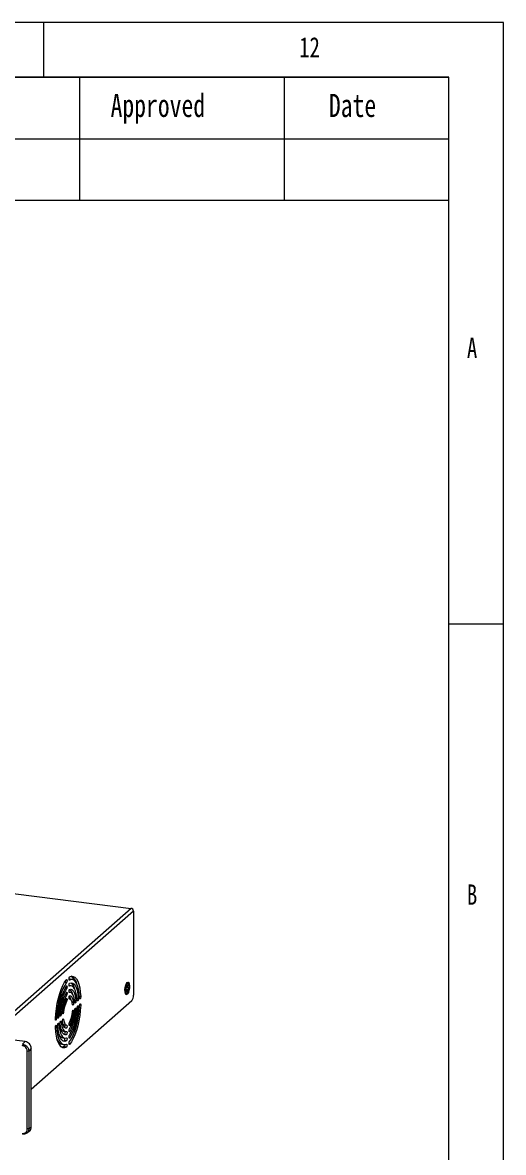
# Model space of a CAD drawing. Header units: millimetres. Extents: x 5 to 589, y 5 to 415.
# Drawn here: x 545.1 to 589, y 311.7 to 415 of the extents above; entities that cross this region are included whole.
import ezdxf

# ---------------------------------------------------------------- set-up
doc = ezdxf.new("R2010")
doc.units = ezdxf.units.MM
doc.styles.add('SLDTEXTSTYLE0', font='TXT', dxfattribs={"width": 0.75})

msp = doc.modelspace()

# ---------------------------------------------------------------- linework, layer by layer
at = {"color": 7, "linetype": 'Continuous', "lineweight": 0}
for p, q in [((589, 415), (5, 415)), ((547, 410), (547, 415)), ((589, 5), (589, 415)), ((584, 410), (10, 410)), ((467.75, 410), (569, 410)), ((486.5, 410), (569, 410)), ((550.25, 410), (550.25, 398.75)), ((569, 398.75), (569, 410)), ((569, 410), (584, 410)), ((584, 10), (584, 410)), ((584, 398.75), (584, 410)), ((467.75, 404.375), (584, 404.375)), ((467.75, 398.75), (584, 398.75)), ((584, 360), (589, 360))]:
    msp.add_line(p, q, dxfattribs=at)
at = {"color": 7, "linetype": 'Continuous', "lineweight": 15}
for p, q in [((472.8526, 344.3295), (554.9633, 333.9845)), ((554.9633, 333.9845), (541.6697, 322.2606)), ((545.2827, 321.7983), (455.9319, 333.0555)), ((555.1784, 333.7405), (555.1784, 326.0378)), ((549.3163, 326.9066), (549.295, 326.9084)), ((549.5034, 326.883), (549.3163, 326.9066)), ((549.5784, 327.4783), (549.3913, 327.5019)), ((554.5282, 326.7909), (554.5012, 326.5928)), ((554.5012, 326.5928), (554.5568, 326.5806)), ((554.5437, 326.5835), (554.5018, 326.5967)), ((554.5058, 326.6262), (554.6973, 326.5497)), ((554.5286, 327.0884), (554.5174, 327.0704)), ((554.7243, 326.7478), (554.5199, 326.7299)), ((554.5838, 326.7787), (554.5282, 326.7909)), ((554.5625, 326.5488), (554.5396, 326.3803)), ((554.5459, 326.7794), (554.5845, 326.7782)), ((554.6206, 326.9746), (554.5976, 326.8061)), ((554.6122, 326.9131), (554.6859, 326.9602)), ((554.6859, 326.9602), (554.6206, 326.9746)), ((554.6752, 327.1664), (554.6378, 327.1711)), ((554.6417, 326.5619), (554.6973, 326.5497)), ((554.7243, 326.7478), (554.6687, 326.76)), ((554.6973, 326.5497), (554.7243, 326.7478)), ((555.037, 325.536), (545.8439, 317.4284)), ((549.4284, 326.2877), (549.3024, 326.3036)), ((549.3534, 325.6924), (549.3174, 325.6969)), ((554.4212, 326.3063), (554.4275, 326.2861)), ((554.5078, 326.1798), (554.5128, 326.1789)), ((554.5128, 326.1789), (554.5502, 326.1742)), ((554.5396, 326.3803), (554.6049, 326.366)), ((554.5465, 326.4309), (554.6049, 326.366)), ((554.6049, 326.366), (554.6279, 326.5344)), ((548.7913, 322.7395), (548.9784, 322.7159)), ((548.864, 322.4533), (548.8497, 322.4491)), ((549.0511, 322.4297), (548.864, 322.4533)), ((548.8663, 323.3348), (549.0534, 323.3112)), ((545.0513, 321.5619), (545.2827, 321.7983)), ((548.6413, 321.5489), (548.8284, 321.5254)), ((548.7163, 322.1442), (548.9034, 322.1206)), ((548.8666, 321.8793), (548.7742, 321.8495)), ((549.0536, 321.8557), (548.8666, 321.8793)), ((545.6145, 320.9267), (545.4764, 320.9046)), ((545.4764, 313.8049), (545.4764, 320.9046)), ((545.8439, 321.1611), (545.6145, 320.9267)), ((545.6145, 320.9267), (545.6145, 313.8271)), ((545.8439, 313.9974), (545.8439, 321.1611)), ((549.0552, 321.2851), (548.8681, 321.3086)), ((545.4175, 313.4209), (545.6487, 313.5925)), ((545.6145, 313.8271), (545.4764, 313.8049)), ((545.6145, 313.8271), (545.8439, 313.9974))]:
    msp.add_line(p, q, dxfattribs=at)
at = {"color": 8, "linetype": 'Continuous', "lineweight": 15}
for p, q in [((555.1784, 333.7405), (542.0929, 322.2002)), ((549.0687, 327.1886), (548.8836, 327.2119)), ((549.0703, 326.6192), (548.8962, 326.6411)), ((549.3381, 327.4261), (549.3151, 327.429)), ((549.3365, 326.8539), (549.3164, 326.8565)), ((549.0728, 326.0477), (548.9129, 326.0678)), ((549.3339, 326.2779), (549.3186, 326.2798)), ((549.3291, 325.6933), (549.3231, 325.694)), ((549.93, 325.5488), (549.8081, 325.5642)), ((550.1462, 325.7326), (550.0295, 325.7473)), ((550.3607, 325.9175), (550.2467, 325.9319)), ((548.7982, 324.4797), (548.6988, 324.4922)), ((549.0777, 325.4715), (548.9368, 325.4893)), ((549.7099, 325.3676), (549.5726, 325.3849)), ((549.7099, 324.5295), (549.6109, 324.542)), ((549.93, 324.7366), (549.832, 324.7489)), ((550.1462, 324.934), (550.049, 324.9462)), ((550.3607, 325.1274), (550.2641, 325.1395)), ((548.1513, 323.9331), (548.0496, 323.946)), ((548.3654, 324.1177), (548.2643, 324.1304)), ((548.5805, 324.3006), (548.4803, 324.3133)), ((548.5805, 323.6044), (548.4969, 323.6149)), ((548.7982, 323.8092), (548.7199, 323.8191)), ((548.1513, 323.2148), (548.0637, 323.2259)), ((548.3654, 323.4078), (548.2792, 323.4187)), ((549.0462, 323.0125), (548.9862, 323.0201)), ((549.3605, 323.2897), (549.2995, 323.2974)), ((549.3557, 322.6983), (549.3023, 322.7051)), ((549.3531, 322.1198), (549.3039, 322.126)), ((549.3515, 321.5464), (549.305, 321.5523))]:
    msp.add_line(p, q, dxfattribs=at)
at = {"color": 7, "linetype": 'Continuous', "lineweight": 15, "flags": 128}
for points in [[(549.3381, 327.4261), (549.3184, 327.4264), (549.3028, 327.4489), (549.2936, 327.4901), (549.2922, 327.5439), (549.2988, 327.602), (549.3124, 327.6556), (549.3309, 327.6966), (549.3515, 327.7186)], [(549.3515, 327.7186), (549.5186, 327.7754), (549.6789, 327.7623), (549.8291, 327.6797), (549.9659, 327.5291), (550.0864, 327.314), (550.1881, 327.0389), (550.2688, 326.7095), (550.3267, 326.3331), (550.3607, 325.9175)], [(549.5038, 327.7731), (549.6355, 327.596), (549.7212, 327.427)], [(548.0461, 323.8763), (548.08, 324.3517), (548.138, 324.8303), (548.2186, 325.3019), (548.3203, 325.7564), (548.4408, 326.1842), (548.5777, 326.576), (548.7278, 326.9236), (548.8882, 327.2194), (549.0552, 327.4572)], [(549.0687, 327.1886), (548.8982, 326.9415), (548.736, 326.6286), (548.5863, 326.2582), (548.4534, 325.8404), (548.3407, 325.3864), (548.2513, 324.9086), (548.1876, 324.4198), (548.1513, 323.9331)], [(549.0536, 326.8838), (549.0743, 326.8999), (549.0931, 326.8934), (549.1072, 326.8653), (549.1143, 326.8199), (549.1135, 326.764), (549.1049, 326.7063), (549.0897, 326.6554), (549.0703, 326.6192)], [(549.0552, 327.4572), (549.0759, 327.4716), (549.0944, 327.4634), (549.108, 327.4338), (549.1146, 327.3873), (549.1131, 327.3309), (549.1039, 327.2734), (549.0883, 327.2234), (549.0687, 327.1886)], [(549.3365, 326.8539), (549.3171, 326.8559), (549.3019, 326.88), (549.2932, 326.9225), (549.2924, 326.9769), (549.2996, 327.035), (549.3136, 327.0879), (549.3324, 327.1276), (549.3531, 327.148)], [(549.3913, 327.5019), (549.3215, 327.5034), (549.2927, 327.4999)], [(549.3339, 326.2779), (549.3149, 326.2828), (549.3004, 326.3094), (549.2927, 326.3538), (549.2929, 326.4092), (549.301, 326.4671), (549.3158, 326.5187), (549.335, 326.5563), (549.3557, 326.5739)], [(550.0414, 325.5958), (550.0103, 325.9134), (549.9593, 326.1962), (549.8898, 326.4374), (549.8034, 326.631), (549.7022, 326.7722), (549.5888, 326.8576), (549.4658, 326.8851), (549.3365, 326.8539)], [(550.2554, 325.7888), (550.2192, 326.2115), (550.1555, 326.588), (550.0661, 326.9081), (549.9534, 327.1633), (549.8204, 327.3465), (549.6708, 327.453), (549.5085, 327.4798), (549.3381, 327.4261)], [(549.3531, 327.148), (549.4987, 327.183), (549.6369, 327.1521), (549.7646, 327.056), (549.8784, 326.8971), (549.9756, 326.6793), (550.0538, 326.408), (550.1112, 326.0898), (550.1462, 325.7326)], [(549.3557, 326.5739), (549.4589, 326.5861), (549.5567, 326.5548), (549.6472, 326.4805), (549.7284, 326.3648), (549.7986, 326.2102), (549.8564, 326.02), (549.9005, 325.7979), (549.93, 325.5488)], [(554.6127, 327.2171), (554.6868, 327.2455), (554.7509, 327.1962), (554.7963, 327.0759), (554.8169, 326.9008), (554.81, 326.6946), (554.7764, 326.4851), (554.7207, 326.3006), (554.6504, 326.166), (554.5751, 326.0995), (554.5048, 326.1102), (554.4491, 326.1964), (554.4155, 326.3467), (554.4086, 326.5407), (554.4292, 326.7521), (554.4746, 326.9526), (554.5387, 327.1149), (554.6127, 327.2171)], [(554.5452, 326.1751), (554.6129, 326.199), (554.6805, 326.2947), (554.7379, 326.4476), (554.7761, 326.6344), (554.7895, 326.8266), (554.776, 326.9951), (554.7376, 327.1141), (554.6802, 327.1655), (554.6126, 327.1415), (554.5449, 327.0458), (554.4876, 326.893), (554.4494, 326.7062), (554.436, 326.514), (554.4495, 326.3455), (554.4879, 326.2265), (554.5452, 326.1751)], [(554.6378, 327.1711), (554.5752, 327.1463), (554.5152, 327.0653)], [(549.0462, 325.714), (549.0668, 325.7379), (549.0867, 325.7397), (549.1027, 325.7191), (549.1126, 325.6793), (549.1148, 325.6263), (549.1089, 325.5682), (549.0959, 325.5139), (549.0777, 325.4715)], [(549.0511, 326.3053), (549.0718, 326.3241), (549.091, 326.3205), (549.1057, 326.2949), (549.1139, 326.2513), (549.1141, 326.1963), (549.1063, 326.1383), (549.0919, 326.0861), (549.0728, 326.0477)], [(549.3291, 325.6933), (549.3109, 325.7035), (549.2979, 325.7349), (549.292, 325.7826), (549.2941, 325.8394), (549.304, 325.8966), (549.3201, 325.9455), (549.3399, 325.9787), (549.3605, 325.9911)], [(549.6086, 325.1944), (549.5904, 325.3065), (549.5666, 325.4068), (549.5374, 325.4939), (549.5034, 325.5664), (549.4649, 325.6233), (549.4226, 325.6638), (549.3771, 325.6872), (549.3291, 325.6933)], [(549.8262, 325.3992), (549.8009, 325.6128), (549.7631, 325.8031), (549.7136, 325.9662), (549.6534, 326.0987), (549.5838, 326.1978), (549.5062, 326.2615), (549.4224, 326.2884), (549.3339, 326.2779)], [(549.3605, 325.9911), (549.4206, 325.9835), (549.4774, 325.9543), (549.5303, 325.9037), (549.5784, 325.8325), (549.6209, 325.7419), (549.6574, 325.6331), (549.6872, 325.5077), (549.7099, 325.3676)], [(549.93, 325.5488), (549.9303, 325.4938), (549.9225, 325.4358), (549.9081, 325.3836), (549.889, 325.3452), (549.8683, 325.3264), (549.8491, 325.3301), (549.8344, 325.3556), (549.8262, 325.3992)], [(550.1462, 325.7326), (550.1453, 325.6767), (550.1367, 325.619), (550.1215, 325.5681), (550.1021, 325.5319), (550.0814, 325.5158), (550.0626, 325.5223), (550.0486, 325.5504), (550.0414, 325.5958)], [(550.3607, 325.9175), (550.3592, 325.8612), (550.35, 325.8037), (550.3344, 325.7537), (550.3148, 325.7188), (550.2941, 325.7044), (550.2756, 325.7127), (550.262, 325.7423), (550.2554, 325.7888)], [(554.4203, 326.3118), (554.4504, 326.2312), (554.5078, 326.1798)], [(548.7982, 324.4797), (548.7883, 324.4225), (548.7722, 324.3736), (548.7524, 324.3404), (548.7318, 324.328), (548.7136, 324.3383), (548.7006, 324.3696), (548.6947, 324.4174), (548.6969, 324.4741)], [(549.3381, 321.8151), (549.5085, 322.0621), (549.6708, 322.3751), (549.8204, 322.7455), (549.9534, 323.1633), (550.0661, 323.6172), (550.1555, 324.0951), (550.2192, 324.5839), (550.2554, 325.0705)], [(550.3607, 325.1274), (550.3267, 324.652), (550.2688, 324.1733), (550.1881, 323.7017), (550.0864, 323.2472), (549.9659, 322.8195), (549.8291, 322.4276), (549.6789, 322.0801), (549.5186, 321.7842), (549.3515, 321.5464)], [(549.7099, 325.3676), (549.712, 325.3146), (549.7062, 325.2565), (549.6931, 325.2021), (549.675, 325.1598), (549.6544, 325.1359), (549.6345, 325.1341), (549.6185, 325.1546), (549.6086, 325.1944)], [(549.6086, 324.524), (549.6185, 324.5812), (549.6345, 324.6301), (549.6544, 324.6633), (549.675, 324.6757), (549.6931, 324.6654), (549.7062, 324.634), (549.712, 324.5863), (549.7099, 324.5295)], [(549.8262, 324.703), (549.8344, 324.7609), (549.8491, 324.8126), (549.8683, 324.8501), (549.889, 324.8678), (549.9081, 324.8629), (549.9225, 324.8363), (549.9303, 324.7919), (549.93, 324.7366)], [(550.0414, 324.8859), (550.0486, 324.944), (550.0626, 324.9969), (550.0814, 325.0366), (550.1021, 325.057), (550.1215, 325.055), (550.1367, 325.0309), (550.1453, 324.9884), (550.1462, 324.934)], [(550.2554, 325.0705), (550.262, 325.1286), (550.2756, 325.1822), (550.2941, 325.2231), (550.3148, 325.2451), (550.3344, 325.2449), (550.35, 325.2224), (550.3592, 325.1812), (550.3607, 325.1274)], [(548.1513, 323.9331), (548.1447, 323.875), (548.1311, 323.8214), (548.1126, 323.7805), (548.092, 323.7585), (548.0723, 323.7587), (548.0567, 323.7812), (548.0475, 323.8225), (548.0461, 323.8763)], [(548.3654, 324.1177), (548.3582, 324.0596), (548.3441, 324.0067), (548.3253, 323.9671), (548.3047, 323.9467), (548.2852, 323.9487), (548.2701, 323.9728), (548.2614, 324.0152), (548.2606, 324.0697)], [(548.2606, 323.2711), (548.2614, 323.3269), (548.2701, 323.3847), (548.2852, 323.4355), (548.3047, 323.4718), (548.3253, 323.4879), (548.3441, 323.4814), (548.3582, 323.4533), (548.3654, 323.4078)], [(548.5805, 324.3006), (548.5724, 324.2427), (548.5576, 324.1911), (548.5384, 324.1535), (548.5177, 324.1358), (548.4987, 324.1407), (548.4842, 324.1673), (548.4765, 324.2117), (548.4767, 324.2671)], [(548.4767, 323.4548), (548.4765, 323.5098), (548.4842, 323.5678), (548.4987, 323.62), (548.5177, 323.6584), (548.5384, 323.6772), (548.5576, 323.6736), (548.5724, 323.648), (548.5805, 323.6044)], [(549.0511, 322.4297), (548.9479, 322.4175), (548.85, 322.4489), (548.7596, 322.5232), (548.6784, 322.6388), (548.6082, 322.7934), (548.5504, 322.9837), (548.5063, 323.2057), (548.4767, 323.4548)], [(548.5805, 323.6044), (548.6058, 323.3909), (548.6437, 323.2006), (548.6932, 323.0375), (548.7534, 322.905), (548.823, 322.8058), (548.9005, 322.7422), (548.9844, 322.7153), (549.0728, 322.7257)], [(548.6969, 323.6361), (548.6947, 323.6891), (548.7006, 323.7472), (548.7136, 323.8015), (548.7318, 323.8439), (548.7524, 323.8678), (548.7722, 323.8696), (548.7883, 323.849), (548.7982, 323.8092)], [(549.0462, 323.0125), (548.9862, 323.0201), (548.9293, 323.0494), (548.8764, 323.1), (548.8284, 323.1711), (548.7858, 323.2617), (548.7494, 323.3706), (548.7196, 323.4959), (548.6969, 323.6361)], [(548.7982, 323.8092), (548.8163, 323.6971), (548.8402, 323.5968), (548.8693, 323.5098), (548.9034, 323.4372), (548.9418, 323.3803), (548.9841, 323.3399), (549.0296, 323.3164), (549.0777, 323.3104)], [(549.3605, 323.2897), (549.3399, 323.2658), (549.3201, 323.264), (549.304, 323.2845), (549.2941, 323.3243), (549.292, 323.3773), (549.2979, 323.4354), (549.3109, 323.4898), (549.3291, 323.5321)], [(548.0461, 323.0861), (548.0475, 323.1424), (548.0567, 323.2), (548.0723, 323.2499), (548.092, 323.2848), (548.1126, 323.2992), (548.1311, 323.291), (548.1447, 323.2613), (548.1513, 323.2148)], [(549.0552, 321.2851), (548.8882, 321.2283), (548.7278, 321.2413), (548.5777, 321.324), (548.4408, 321.4745), (548.3203, 321.6896), (548.2186, 321.9648), (548.138, 322.2941), (548.08, 322.6706), (548.0461, 323.0861)], [(548.1513, 323.2148), (548.1876, 322.7922), (548.2513, 322.4157), (548.3407, 322.0955), (548.4534, 321.8404), (548.5863, 321.6571), (548.736, 321.5506), (548.8982, 321.5239), (549.0687, 321.5775)], [(549.0536, 321.8557), (548.9081, 321.8207), (548.7698, 321.8516), (548.6422, 321.9476), (548.5284, 322.1065), (548.4312, 322.3243), (548.3529, 322.5956), (548.2956, 322.9138), (548.2606, 323.2711)], [(548.3654, 323.4078), (548.3965, 323.0903), (548.4474, 322.8074), (548.517, 322.5663), (548.6034, 322.3727), (548.7045, 322.2314), (548.818, 322.146), (548.9409, 322.1186), (549.0703, 322.1497)], [(549.0777, 323.3104), (549.0959, 323.3001), (549.1089, 323.2687), (549.1148, 323.221), (549.1126, 323.1642), (549.1027, 323.107), (549.0867, 323.0581), (549.0668, 323.0249), (549.0462, 323.0125)], [(549.0728, 322.7257), (549.0919, 322.7209), (549.1063, 322.6942), (549.1141, 322.6498), (549.1139, 322.5945), (549.1057, 322.5366), (549.091, 322.4849), (549.0718, 322.4474), (549.0511, 322.4297)], [(549.3557, 322.6983), (549.335, 322.6795), (549.3158, 322.6832), (549.301, 322.7088), (549.2929, 322.7524), (549.2927, 322.8074), (549.3004, 322.8654), (549.3149, 322.9176), (549.3339, 322.956)], [(548.9271, 321.4756), (548.8451, 321.3878), (548.683, 321.2582)], [(549.0703, 322.1497), (549.0897, 322.1477), (549.1049, 322.1236), (549.1135, 322.0811), (549.1143, 322.0267), (549.1072, 321.9686), (549.0931, 321.9157), (549.0743, 321.8761), (549.0536, 321.8557)], [(549.0687, 321.5775), (549.0883, 321.5773), (549.1039, 321.5548), (549.1131, 321.5135), (549.1146, 321.4597), (549.108, 321.4016), (549.0944, 321.348), (549.0759, 321.3071), (549.0552, 321.2851)], [(549.3515, 321.5464), (549.3309, 321.532), (549.3124, 321.5402), (549.2988, 321.5699), (549.2922, 321.6164), (549.2936, 321.6727), (549.3028, 321.7302), (549.3184, 321.7802), (549.3381, 321.8151)], [(549.3531, 322.1198), (549.3324, 322.1037), (549.3136, 322.1102), (549.2996, 322.1383), (549.2924, 322.1838), (549.2932, 322.2396), (549.3019, 322.2974), (549.3171, 322.3482), (549.3365, 322.3845)], [(548.8681, 321.3086), (548.7011, 321.2518), (548.6989, 321.2515)]]:
    msp.add_lwpolyline(points, dxfattribs=at)
at = {"color": 8, "linetype": 'Continuous', "lineweight": 15, "flags": 128}
for points in [[(554.5459, 326.78), (554.5744, 326.779), (554.5838, 326.7787), (554.5838, 326.7787), (554.5838, 326.7787)], [(554.5577, 326.5796), (554.6318, 326.564), (554.6417, 326.5619), (554.6417, 326.5619), (554.6417, 326.5619)], [(554.594, 326.7909), (554.6529, 326.7919), (554.6629, 326.7918), (554.663, 326.7918), (554.663, 326.7918)]]:
    msp.add_lwpolyline(points, dxfattribs=at)
at = {"color": 7, "linetype": 'Continuous', "lineweight": 15}
for centre, radius, start, end in [((554.9273, 333.7359), 0.2512, 1.058216, 81.760864), ((548.9878, 326.9025), 1.023, 10.156672, 58.599327), ((553.9315, 323.9904), 5.6714, 149.324705, 179.199351), ((553.4061, 324.0472), 5.0413, 149.324715, 179.199343), ((548.8688, 325.9551), 0.7995, 9.957079, 51.18761), ((548.9275, 326.4261), 0.9128, 10.275081, 55.426737), ((554.4642, 327.0182), 0.304, 2.886223, 48.352607), ((552.9606, 324.1035), 4.4869, 150.612869, 177.911185), ((552.4239, 324.1604), 3.8459, 150.612876, 177.911182), ((551.9848, 324.2167), 3.298, 153.000689, 175.523372), ((548.7205, 325.4569), 0.7782, 10.153886, 39.349766), ((554.4342, 326.3268), 0.2433, 291.140648, 348.897644), ((554.3924, 325.9884), 0.7875, 324.930931, 3.593163), ((551.4285, 324.2737), 2.6384, 153.000684, 175.523374), ((546.9782, 324.7299), 2.6384, 333.00069, 355.523371), ((545.9829, 324.8432), 3.8459, 330.612873, 357.911183), ((545.0006, 324.9564), 5.0413, 329.324697, 359.199356), ((544.4753, 325.0132), 5.6714, 329.324698, 359.199357), ((545.4461, 324.9001), 4.4869, 330.612878, 357.911182), ((546.4219, 324.7869), 3.298, 333.000694, 355.523357), ((548.8511, 322.6155), 0.4902, 201.197578, 254.043211), ((548.8878, 323.0836), 0.3574, 204.777445, 254.329488), ((548.9067, 323.5288), 0.1982, 208.883341, 258.234868), ((548.6659, 322.6328), 0.2673, 317.830725, 19.874614), ((548.6432, 323.2085), 0.2863, 332.622675, 25.169162), ((548.8143, 322.148), 0.6236, 199.067782, 253.897276), ((548.6487, 322.0589), 0.2824, 320.484357, 12.243059), ((548.6571, 321.4827), 0.2736, 320.492388, 9.399345)]:
    msp.add_arc(centre, radius, start, end, dxfattribs=at)
for centre, start_param, end_param in [((545.2827, 321.2319), 3.93247622, 5.50327255), ((545.2827, 314.0681), 3.07204379, 3.93247622)]:
    msp.add_ellipse(centre, major_axis=(-0.3947, 0.4525), ratio=0.88191047, start_param=start_param, end_param=end_param, dxfattribs=at)
at = {"color": 8, "linetype": 'Continuous', "lineweight": 15}
for points, knots in [([(554.6687, 326.76), (554.6687, 326.76), (554.6653, 326.7602), (554.6327, 326.7619), (554.5851, 326.7638), (554.5402, 326.7673), (554.5252, 326.7684)], [0, 0, 0, 0, 0.000082227, 0.070948599, 0.687711969, 1, 1, 1, 1]), ([(554.6279, 326.5344), (554.6279, 326.5344), (554.6245, 326.5351), (554.6031, 326.5408), (554.5813, 326.5471), (554.5628, 326.5524)], [0, 0, 0, 0, 0.000173098, 0.148260607, 1, 1, 1, 1])]:
    msp.add_open_spline(points, degree=3, knots=knots, dxfattribs=at)
at = {"color": 7, "linetype": 'Continuous', "lineweight": 15}
for points, knots in [([(554.5625, 326.5488), (554.5629, 326.5521), (554.5636, 326.5589), (554.5631, 326.5681), (554.5615, 326.5754), (554.5593, 326.5795), (554.5575, 326.5803), (554.5568, 326.5806)], [0, 0, 0, 0, 0.21497745, 0.42998077, 0.64434037, 0.85844623, 1, 1, 1, 1]), ([(554.5838, 326.7787), (554.5849, 326.7787), (554.5872, 326.7789), (554.5909, 326.7834), (554.5941, 326.7904), (554.5964, 326.7985), (554.5973, 326.804), (554.5976, 326.8061)], [0, 0, 0, 0, 0.21496204, 0.42996059, 0.6443377, 0.85844887, 1, 1, 1, 1]), ([(554.6417, 326.5619), (554.6405, 326.5618), (554.6383, 326.5617), (554.6346, 326.5572), (554.6314, 326.5501), (554.6291, 326.5421), (554.6282, 326.5366), (554.6279, 326.5344)], [0, 0, 0, 0, 0.21496204, 0.42996059, 0.6443377, 0.85844887, 1, 1, 1, 1]), ([(554.663, 326.7918), (554.6626, 326.7884), (554.6619, 326.7817), (554.6624, 326.7724), (554.664, 326.7652), (554.6662, 326.7611), (554.668, 326.7603), (554.6687, 326.76)], [0, 0, 0, 0, 0.21497524, 0.42997272, 0.64434403, 0.85844768, 1, 1, 1, 1]), ([(545.4764, 320.9046), (545.4752, 320.9351), (545.4729, 320.9968), (545.435, 321.1185), (545.3484, 321.2582), (545.2208, 321.3617), (545.1049, 321.4145), (545.0441, 321.4246), (545.014, 321.4295)], [0, 0, 0, 0, 0.12445202, 0.25136938, 0.50021638, 0.74893891, 0.87564201, 1, 1, 1, 1]), ([(545.0513, 321.5619), (545.1086, 321.5495), (545.234, 321.5223), (545.3814, 321.4213), (545.4873, 321.3051), (545.5555, 321.1936), (545.6043, 321.0643), (545.611, 320.9735), (545.6145, 320.9267)], [0, 0, 0, 0, 0.19515119, 0.42637096, 0.55612293, 0.69498361, 0.84294417, 1, 1, 1, 1]), ([(545.014, 313.3965), (545.0441, 313.3938), (545.1049, 313.3885), (545.2208, 313.4121), (545.3484, 313.4835), (545.435, 313.6014), (545.4729, 313.7135), (545.4752, 313.7746), (545.4764, 313.8049)], [0, 0, 0, 0, 0.124281461, 0.251057701, 0.499780119, 0.748626767, 0.875474273, 1, 1, 1, 1]), ([(545.6145, 313.8271), (545.611, 313.7808), (545.6043, 313.691), (545.5555, 313.573), (545.4873, 313.4777), (545.3814, 313.3875), (545.234, 313.3234), (545.1086, 313.3278), (545.0513, 313.3299)], [0, 0, 0, 0, 0.15705552, 0.3050165, 0.44387667, 0.57362882, 0.80484875, 1, 1, 1, 1])]:
    msp.add_open_spline(points, degree=3, knots=knots, dxfattribs=at)

# ---------------------------------------------------------------- texts
at = {"color": 7, "linetype": 'Continuous', "lineweight": 0, "attachment_point": 1, "style": 'SLDTEXTSTYLE0'}
for s, insert, char_height in [('12', (570.3333, 413.668), 1.85208), ('Approved', (553.0937, 408.4819), 2.11667), ('Date', (573.0516, 408.4819), 2.11667), ('A', (585.6667, 386.168), 1.8521), ('B', (585.6667, 336.168), 1.8521)]:
    msp.add_mtext(s, dxfattribs=dict(at, insert=insert, char_height=char_height))

doc.saveas('drawing.dxf')
